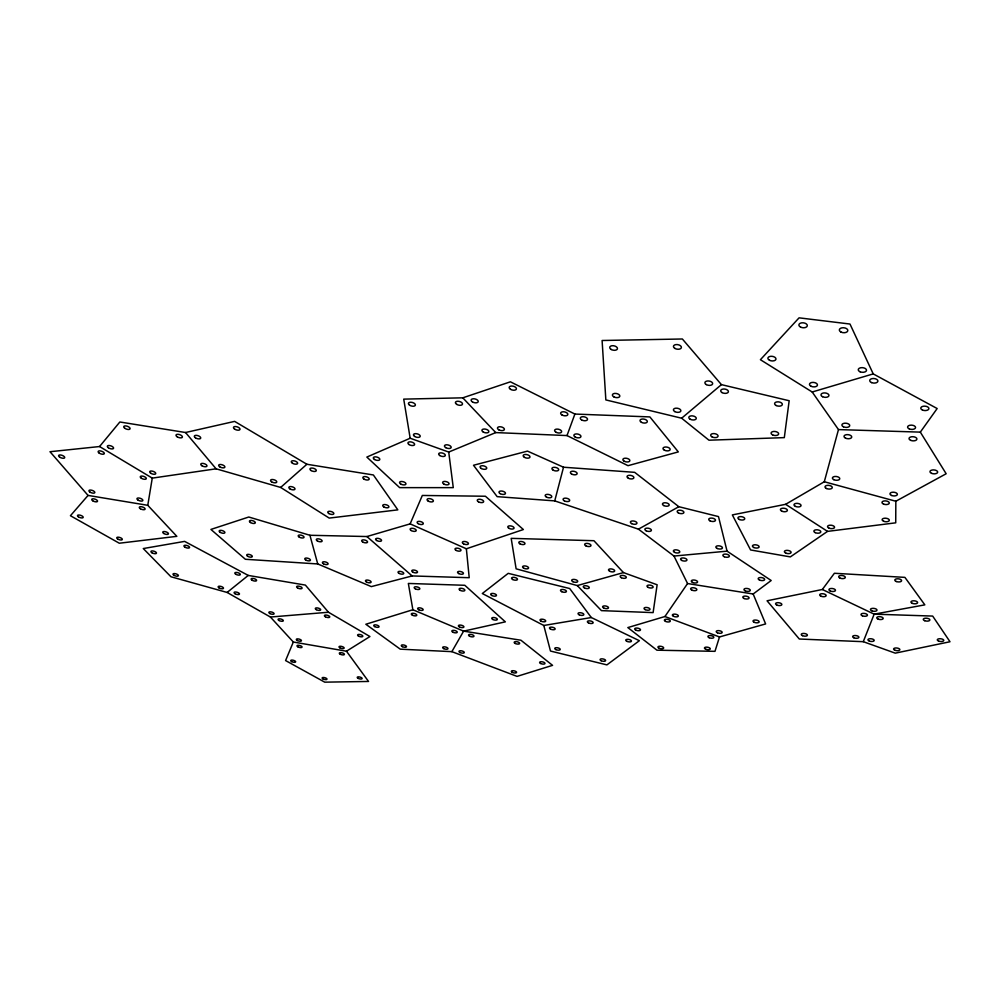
<?xml version="1.0" encoding="UTF-8"?>
<svg xmlns="http://www.w3.org/2000/svg" width="1000" height="1000" viewBox="0 0 1000 1000"><rect width="100%" height="100%" fill="white"/><g stroke="black" fill="none" stroke-linecap="round" stroke-linejoin="round"><path stroke-width="1.5" d="M920.325 432.125L946.162 473.75L895.837 501.238L895.725 522.825L827.525 531.388L790.35 556.9L750.588 549.963L732.337 514.913L785.625 504.312L824.3 481.75L838.475 429.588L812.188 392L760.413 359.712L799.075 317.838L849.987 324.038L873.225 373.9L937.163 408.537L920.325 432.125L838.475 429.588M147.775 505.312L152.262 478.125L99.55 446.538L50 451.725L88.05 495.425L147.775 505.312L176.825 536.337L119.3 543.225L70.425 515.725L88.05 495.425M554.738 500.887L563.525 467.225L634.675 472.337L678.838 506.7L718.487 516.587L727.062 551.163L771.188 580.513L753.162 594L687.562 583.538L673.988 556.05L638.45 529.163L554.738 500.887L497.163 496.65L473.5 465.262L527.487 451.112L563.525 467.225M719.5 636.95L714.975 651.338L656.925 650.188L627.837 627.575L664.925 616.525L719.5 636.95L765.625 623.938L753.162 594M567 435.575L574.888 414.062L649.862 416.912L678.325 451.9L628.025 465.675L567 435.575L495.75 432.587L448.725 452.062L410.175 438.237L366.838 457.075L399.637 487.638L453.275 487.638L448.725 452.062M863.275 641.688L874.163 614.163L924.837 604.862L904.912 577.375L834.4 573.263L822.35 589.487L767.05 600.788L799.3 639.012L863.275 641.688L895.263 653.15L950 641.75L932.675 616.075L874.163 614.163L822.35 589.487M293.325 642.013L285.587 660.562L324.738 682.163L368.537 681.45L346.463 651.213L293.325 642.013L270.413 617.038L227.113 592.45L170.963 576.763L143.287 548.55L184.613 541.388L248.25 575.425L305.375 585.087L328.488 612.25L369.938 636.538L346.463 651.213M410.138 523.875L422.325 495.462L485.412 496.238L523.375 529.538L466.362 548.787L410.138 523.875L366.9 536.538L309.925 535.275L248.775 517.013L210.912 529.425L245.375 559.275L317.738 563.95L371.337 586.613L412.125 575.938L469.212 577.712L466.362 548.787M451.863 651.65L463.625 631.138L505.35 621.85L464.8 585.288L408.35 583.45L412.863 609.738L463.625 631.138L520.925 640.225L552.55 665.35L517.062 676.388L451.863 651.65L400.262 649.163L365.838 624.25L412.863 609.738M664.925 616.525L687.562 583.538M99.55 446.538L119.85 421.987L185.538 432.512L234.625 421.388L306.9 464.263L373.363 474.963L397.837 509.862L329.225 518.088L280.65 487.438L216.1 468.812L152.262 478.125M280.65 487.438L306.9 464.263M681.65 418.212L721.425 384.637L789.175 400.737L784.312 437.625L708.962 440.2L681.65 418.212L605.85 399.925L602.1 340.5L682.362 338.988L721.425 384.637M227.113 592.45L248.25 575.425M638.45 529.163L678.838 506.7M410.175 438.237L403.725 399.125L462.8 397.825L510.4 381.812L574.888 414.062M812.188 392L873.225 373.9M577.288 585.575L623.462 572.6L657.138 584.775L653.112 612.612L601.462 610.638L577.288 585.575L516.125 568.825L511.175 538.35L593.938 540.712L623.462 572.6M543.8 625.475L591.312 617.537L639.362 640.7L606.912 664.887L550.487 651.05L543.8 625.475L482.3 593.525L508.225 573.337L569.7 588.538L591.312 617.537M673.988 556.05L727.062 551.163M270.413 617.038L328.488 612.25M824.3 481.75L895.837 501.238M785.625 504.312L827.525 531.388M366.9 536.538L412.125 575.938M462.8 397.825L495.75 432.587M185.538 432.512L216.1 468.812M309.925 535.275L317.738 563.95M924.688 620.7A3.312 1.438 5.6 0 0 929.862 620.037A3.312 1.438 5.6 0 0 925.163 618.237A3.312 1.438 5.6 0 0 924.688 620.7M938.662 641.112A3.262 1.375 5.5 0 0 943.775 640.512A3.262 1.375 5.5 0 0 939.175 638.763A3.262 1.375 5.5 0 0 938.662 641.112M894.975 650.275A3.175 1.325 6.3 0 0 899.875 649.7A3.175 1.325 6.3 0 0 895.35 648A3.175 1.325 6.3 0 0 894.975 650.275M869.325 641.062A3.175 1.35 6.6 0 0 874.212 640.475A3.175 1.35 6.6 0 0 869.638 638.763A3.175 1.35 6.6 0 0 869.325 641.062M878.162 619.125A3.262 1.425 6.3 0 0 883.2 618.475A3.262 1.425 6.3 0 0 878.5 616.7A3.262 1.425 6.3 0 0 878.162 619.125M862.463 615.862A3.25 1.425 6.6 0 0 867.463 615.2A3.25 1.425 6.6 0 0 862.763 613.413A3.25 1.425 6.6 0 0 862.463 615.862M853.8 637.775A3.162 1.35 6.8 0 0 858.875 637.413A3.162 1.35 6.8 0 0 854.6 635.538A3.162 1.35 6.8 0 0 853.8 637.775M802.475 635.662A3.113 1.325 7.7 0 0 807.4 635.3A3.113 1.325 7.7 0 0 803.125 633.438A3.113 1.325 7.7 0 0 802.475 635.662M776.838 605.062A3.2 1.412 7.9 0 0 781.85 604.637A3.2 1.412 7.9 0 0 777.425 602.688A3.2 1.412 7.9 0 0 776.838 605.062M820.938 596.188A3.275 1.462 7.1 0 0 826.15 595.725A3.275 1.462 7.1 0 0 821.663 593.737A3.275 1.462 7.1 0 0 820.938 596.188M839.925 578.075A3.362 1.538 6.7 0 0 845.3 577.575A3.362 1.538 6.7 0 0 840.725 575.5A3.362 1.538 6.7 0 0 839.925 578.075M896.3 581.512A3.425 1.55 5.7 0 0 901.612 580.75A3.425 1.55 5.7 0 0 896.712 578.85A3.425 1.55 5.7 0 0 896.3 581.512M912.375 603.375A3.362 1.487 5.6 0 0 917.625 602.675A3.362 1.487 5.6 0 0 912.837 600.837A3.362 1.487 5.6 0 0 912.375 603.375M871.938 610.875A3.287 1.438 6.4 0 0 877 610.2A3.287 1.438 6.4 0 0 872.262 608.387A3.287 1.438 6.4 0 0 871.938 610.875M830.188 590.975A3.312 1.487 6.9 0 0 835.462 590.513A3.312 1.487 6.9 0 0 830.962 588.488A3.312 1.487 6.9 0 0 830.188 590.975M785.75 553.075A3.4 1.587 7.5 0 0 791.1 552.525A3.4 1.587 7.5 0 0 786.4 550.388A3.4 1.587 7.5 0 0 785.75 553.075M753.838 547.513A3.375 1.587 8.1 0 0 759.125 546.938A3.375 1.587 8.1 0 0 754.4 544.812A3.375 1.587 8.1 0 0 753.838 547.513M739.375 519.487A3.462 1.675 8.3 0 0 744.762 518.862A3.462 1.675 8.3 0 0 739.887 516.638A3.462 1.675 8.3 0 0 739.375 519.487M781.8 511.163A3.538 1.737 7.4 0 0 787.387 510.5A3.538 1.737 7.4 0 0 782.475 508.237A3.538 1.737 7.4 0 0 781.8 511.163M815.238 532.638A3.5 1.675 6.9 0 0 820.8 532.025A3.5 1.675 6.9 0 0 816 529.812A3.5 1.675 6.9 0 0 815.238 532.638M822.55 396.7A4.013 2.2 5.9 0 0 828.938 395.7A4.013 2.2 5.9 0 0 823.45 392.975A4.013 2.2 5.9 0 0 822.55 396.7M871.55 382.587A4.125 2.288 4.6 0 0 877.913 381.163A4.125 2.288 4.6 0 0 871.963 378.65A4.125 2.288 4.6 0 0 871.55 382.587M922.5 410.062A4.088 2.212 3.7 0 0 928.9 408.725A4.088 2.212 3.7 0 0 923.1 406.275A4.088 2.212 3.7 0 0 922.5 410.062M909.312 428.913A4 2.125 4.2 0 0 915.562 427.638A4 2.125 4.2 0 0 909.85 425.262A4 2.125 4.2 0 0 909.312 428.913M843.413 426.775A3.925 2.087 5.6 0 0 849.7 425.863A3.925 2.087 5.6 0 0 844.375 423.237A3.925 2.087 5.6 0 0 843.413 426.775M769.55 360.3A4.075 2.312 7 0 0 775.962 359.2A4.075 2.312 7 0 0 770.275 356.362A4.075 2.312 7 0 0 769.55 360.3M800.562 327.088A4.237 2.475 6 0 0 807.288 325.863A4.237 2.475 6 0 0 801.438 322.875A4.237 2.475 6 0 0 800.562 327.088M840.95 332.038A4.263 2.487 5 0 0 847.788 330.812A4.263 2.487 5 0 0 841.975 327.825A4.263 2.487 5 0 0 840.95 332.038M860.125 371.8A4.15 2.325 4.8 0 0 866.513 370.337A4.15 2.325 4.8 0 0 860.512 367.788A4.15 2.325 4.8 0 0 860.125 371.8M811.038 386.25A4.025 2.237 6.1 0 0 817.438 385.225A4.025 2.237 6.1 0 0 811.9 382.463A4.025 2.237 6.1 0 0 811.038 386.25M795.4 506.375A3.575 1.762 7.1 0 0 801.05 505.7A3.575 1.762 7.1 0 0 796.112 503.4A3.575 1.762 7.1 0 0 795.4 506.375M826.4 488.488A3.675 1.85 6.4 0 0 832.262 487.75A3.675 1.85 6.4 0 0 827.237 485.375A3.675 1.85 6.4 0 0 826.4 488.488M883.587 504.1A3.688 1.825 5.4 0 0 889.3 503.1A3.688 1.825 5.4 0 0 884 500.975A3.688 1.825 5.4 0 0 883.587 504.1M883.713 521.3A3.625 1.762 5.5 0 0 889.325 520.363A3.625 1.762 5.5 0 0 884.112 518.275A3.625 1.762 5.5 0 0 883.713 521.3M828.9 528.088A3.538 1.7 6.6 0 0 834.538 527.463A3.538 1.7 6.6 0 0 829.712 525.225A3.538 1.7 6.6 0 0 828.9 528.088M845.487 438.125A3.887 2.05 5.7 0 0 851.712 437.25A3.887 2.05 5.7 0 0 846.438 434.675A3.887 2.05 5.7 0 0 845.487 438.125M910.725 440.375A3.962 2.075 4.3 0 0 916.912 439.15A3.962 2.075 4.3 0 0 911.263 436.812A3.962 2.075 4.3 0 0 910.725 440.375M931.6 473.363A3.875 1.963 4.1 0 0 937.663 472.25A3.875 1.963 4.1 0 0 932.188 470A3.875 1.963 4.1 0 0 931.6 473.363M891.587 495.475A3.738 1.863 5.1 0 0 897.375 494.45A3.738 1.863 5.1 0 0 892.025 492.287A3.738 1.863 5.1 0 0 891.587 495.475M833.812 479.675A3.713 1.887 6.2 0 0 839.75 478.913A3.713 1.887 6.2 0 0 834.688 476.5A3.713 1.887 6.2 0 0 833.812 479.675M648.175 587.388A3.125 1.388 10.1 0 0 653.125 587.175A3.125 1.388 10.1 0 0 648.9 585.075A3.125 1.388 10.1 0 0 648.175 587.388M645.175 609.612A3.038 1.312 10.1 0 0 650 609.438A3.038 1.312 10.1 0 0 645.888 607.438A3.038 1.312 10.1 0 0 645.175 609.612M603.787 608.062A3.013 1.288 10.8 0 0 608.5 607.888A3.013 1.288 10.8 0 0 604.375 605.9A3.013 1.288 10.8 0 0 603.787 608.062M584.5 587.975A3.062 1.338 11.1 0 0 589.275 587.775A3.062 1.338 11.1 0 0 585.037 585.712A3.062 1.338 11.1 0 0 584.5 587.975M621.375 577.725A3.137 1.4 10.5 0 0 626.3 577.5A3.137 1.4 10.5 0 0 622.025 575.388A3.137 1.4 10.5 0 0 621.375 577.725M519.913 543.825A3.175 1.438 12.3 0 0 524.963 543.8A3.175 1.438 12.3 0 0 520.8 541.475A3.175 1.438 12.3 0 0 519.913 543.825M585.975 545.913A3.212 1.475 11.2 0 0 590.988 545.625A3.212 1.475 11.2 0 0 586.538 543.4A3.212 1.475 11.2 0 0 585.975 545.913M609.738 571.263A3.15 1.412 10.7 0 0 614.675 571.013A3.15 1.412 10.7 0 0 610.363 568.888A3.15 1.412 10.7 0 0 609.738 571.263M572.95 581.7A3.075 1.35 11.3 0 0 577.725 581.475A3.075 1.35 11.3 0 0 573.462 579.4A3.075 1.35 11.3 0 0 572.95 581.7M523.65 568.138A3.088 1.363 12.2 0 0 528.562 568.138A3.088 1.363 12.2 0 0 524.525 565.913A3.088 1.363 12.2 0 0 523.65 568.138M772.638 434.913A3.812 2.013 7.3 0 0 778.637 434.038A3.812 2.013 7.3 0 0 773.337 431.488A3.812 2.013 7.3 0 0 772.638 434.913M712.013 436.863A3.738 1.963 8.6 0 0 718.037 436.337A3.738 1.963 8.6 0 0 713.1 433.6A3.738 1.963 8.6 0 0 712.013 436.863M690.188 419.225A3.775 2.013 9.1 0 0 696.237 418.663A3.775 2.013 9.1 0 0 691.213 415.863A3.775 2.013 9.1 0 0 690.188 419.225M722.05 392.587A3.9 2.15 8.3 0 0 728.363 391.95A3.9 2.15 8.3 0 0 723.238 389.025A3.9 2.15 8.3 0 0 722.05 392.587M776.162 405.525A3.912 2.138 7.1 0 0 782.337 404.562A3.912 2.138 7.1 0 0 776.888 401.9A3.912 2.138 7.1 0 0 776.162 405.525M613.862 396.875A3.787 2.05 10.9 0 0 619.812 396.262A3.787 2.05 10.9 0 0 614.637 393.425A3.787 2.05 10.9 0 0 613.862 396.875M611.25 349.5A3.95 2.237 11.1 0 0 617.45 348.775A3.95 2.237 11.1 0 0 612.038 345.725A3.95 2.237 11.1 0 0 611.25 349.5M674.938 348.438A4.013 2.288 9.4 0 0 681.363 347.688A4.013 2.288 9.4 0 0 675.987 344.588A4.013 2.288 9.4 0 0 674.938 348.438M706.3 384.588A3.912 2.163 8.7 0 0 712.613 383.925A3.912 2.163 8.7 0 0 707.425 380.975A3.912 2.163 8.7 0 0 706.3 384.588M674.8 411.587A3.787 2.037 9.5 0 0 680.85 411A3.787 2.037 9.5 0 0 675.775 408.188A3.787 2.037 9.5 0 0 674.8 411.587M500.175 493.638A3.337 1.6 12.9 0 0 505.462 493.55A3.337 1.6 12.9 0 0 501.05 491.012A3.337 1.6 12.9 0 0 500.175 493.638M481.35 468.5A3.413 1.663 13.4 0 0 486.725 468.363A3.413 1.663 13.4 0 0 482.188 465.725A3.413 1.663 13.4 0 0 481.35 468.5M524.412 457.325A3.487 1.737 12.6 0 0 529.963 457.175A3.487 1.737 12.6 0 0 525.4 454.462A3.487 1.737 12.6 0 0 524.412 457.325M553.1 470.112A3.462 1.725 12 0 0 558.663 469.975A3.462 1.725 12 0 0 554.175 467.3A3.462 1.725 12 0 0 553.1 470.112M546.362 497.013A3.362 1.613 12 0 0 551.75 496.912A3.362 1.613 12 0 0 547.388 494.363A3.362 1.613 12 0 0 546.362 497.013M709.2 637.725A3 1.262 9.2 0 0 713.838 637.375A3 1.262 9.2 0 0 709.575 635.575A3 1.262 9.2 0 0 709.2 637.725M705.738 649.237A2.963 1.225 9.2 0 0 710.3 648.9A2.963 1.225 9.2 0 0 706.1 647.138A2.963 1.225 9.2 0 0 705.738 649.237M659.038 648.225A2.913 1.2 10 0 0 663.662 648.112A2.913 1.2 10 0 0 659.75 646.237A2.913 1.2 10 0 0 659.038 648.225M635.825 630.125A2.963 1.238 10.3 0 0 640.5 629.987A2.963 1.238 10.3 0 0 636.487 628.062A2.963 1.238 10.3 0 0 635.825 630.125M665.475 621.375A3.025 1.288 9.8 0 0 670.275 621.225A3.025 1.288 9.8 0 0 666.225 619.25A3.025 1.288 9.8 0 0 665.475 621.375M564.237 500.775A3.362 1.613 11.7 0 0 569.65 500.688A3.362 1.613 11.7 0 0 565.312 498.137A3.362 1.613 11.7 0 0 564.237 500.775M571.525 473.975A3.462 1.725 11.6 0 0 577.112 473.85A3.462 1.725 11.6 0 0 572.663 471.188A3.462 1.725 11.6 0 0 571.525 473.975M628.35 478.237A3.5 1.75 10.5 0 0 633.875 477.812A3.5 1.75 10.5 0 0 629.113 475.312A3.5 1.75 10.5 0 0 628.35 478.237M663.725 505.55A3.438 1.675 9.7 0 0 669.188 505.175A3.438 1.675 9.7 0 0 664.575 502.762A3.438 1.675 9.7 0 0 663.725 505.55M631.675 523.625A3.337 1.587 10.4 0 0 636.95 523.288A3.337 1.587 10.4 0 0 632.4 520.962A3.337 1.587 10.4 0 0 631.675 523.625M691.787 590.062A3.162 1.4 9.3 0 0 696.838 589.85A3.162 1.4 9.3 0 0 692.65 587.737A3.162 1.4 9.3 0 0 691.787 590.062M744.137 598.513A3.188 1.412 8.5 0 0 749.087 598.062A3.188 1.412 8.5 0 0 744.625 596.112A3.188 1.412 8.5 0 0 744.137 598.513M754.312 622.325A3.113 1.338 8.4 0 0 759.175 621.925A3.113 1.338 8.4 0 0 754.825 620.05A3.113 1.338 8.4 0 0 754.312 622.325M717.5 632.812A3.038 1.288 9 0 0 722.188 632.45A3.038 1.288 9 0 0 717.9 630.625A3.038 1.288 9 0 0 717.5 632.812M673.475 616.287A3.05 1.312 9.7 0 0 678.325 616.125A3.05 1.312 9.7 0 0 674.25 614.125A3.05 1.312 9.7 0 0 673.475 616.287M646.112 530.763A3.325 1.575 10.1 0 0 651.388 530.45A3.325 1.575 10.1 0 0 646.888 528.138A3.325 1.575 10.1 0 0 646.112 530.763M678.413 512.962A3.425 1.663 9.5 0 0 683.888 512.612A3.425 1.663 9.5 0 0 679.312 510.213A3.425 1.663 9.5 0 0 678.413 512.962M709.938 520.812A3.425 1.65 8.9 0 0 715.45 520.475A3.425 1.65 8.9 0 0 710.925 518.088A3.425 1.65 8.9 0 0 709.938 520.812M717.288 548.5A3.337 1.562 8.8 0 0 722.45 547.938A3.337 1.562 8.8 0 0 717.725 545.825A3.337 1.562 8.8 0 0 717.288 548.5M674.538 552.337A3.275 1.525 9.6 0 0 679.775 552.062A3.275 1.525 9.6 0 0 675.387 549.825A3.275 1.525 9.6 0 0 674.538 552.337M681.737 560.425A3.262 1.5 9.5 0 0 686.938 560.163A3.262 1.5 9.5 0 0 682.6 557.95A3.262 1.5 9.5 0 0 681.737 560.425M724.275 556.737A3.312 1.538 8.7 0 0 729.412 556.188A3.312 1.538 8.7 0 0 724.737 554.113A3.312 1.538 8.7 0 0 724.275 556.737M759.538 580.062A3.262 1.475 8.1 0 0 764.663 579.575A3.262 1.475 8.1 0 0 760.1 577.55A3.262 1.475 8.1 0 0 759.538 580.062M745.288 590.875A3.212 1.438 8.4 0 0 750.288 590.413A3.212 1.438 8.4 0 0 745.788 588.438A3.212 1.438 8.4 0 0 745.288 590.875M692.463 582.375A3.188 1.425 9.3 0 0 697.562 582.15A3.188 1.425 9.3 0 0 693.325 580.013A3.188 1.425 9.3 0 0 692.463 582.375M443.875 484.062A3.325 1.587 13.9 0 0 449.062 483.963A3.325 1.587 13.9 0 0 444.562 481.413A3.325 1.587 13.9 0 0 443.875 484.062M400.637 483.963A3.3 1.55 14.7 0 0 405.913 484.15A3.3 1.55 14.7 0 0 401.725 481.488A3.3 1.55 14.7 0 0 400.637 483.963M374.438 459.45A3.375 1.613 15.3 0 0 379.787 459.6A3.375 1.613 15.3 0 0 375.462 456.85A3.375 1.613 15.3 0 0 374.438 459.45M409.05 444.55A3.45 1.688 14.9 0 0 414.575 444.688A3.45 1.688 14.9 0 0 410.213 441.838A3.45 1.688 14.9 0 0 409.05 444.55M439.725 455.513A3.425 1.675 14.2 0 0 445.262 455.662A3.425 1.675 14.2 0 0 440.988 452.85A3.425 1.675 14.2 0 0 439.725 455.513M498.725 429.762A3.562 1.825 13.2 0 0 504.375 429.575A3.562 1.825 13.2 0 0 499.65 426.75A3.562 1.825 13.2 0 0 498.725 429.762M472.488 401.95A3.65 1.9 14 0 0 478.212 401.712A3.65 1.9 14 0 0 473.338 398.762A3.65 1.9 14 0 0 472.488 401.95M510.487 389.312A3.725 1.988 13.2 0 0 516.4 389.05A3.725 1.988 13.2 0 0 511.5 386.025A3.725 1.988 13.2 0 0 510.487 389.312M561.888 414.913A3.675 1.925 12 0 0 567.8 414.7A3.675 1.925 12 0 0 563.062 411.763A3.675 1.925 12 0 0 561.888 414.913M555.812 432.125A3.6 1.863 12.1 0 0 561.6 431.938A3.6 1.863 12.1 0 0 556.938 429.087A3.6 1.863 12.1 0 0 555.812 432.125M445.775 447.663A3.462 1.713 14.2 0 0 451.175 447.5A3.462 1.713 14.2 0 0 446.512 444.787A3.462 1.713 14.2 0 0 445.775 447.663M414.575 436.4A3.487 1.725 14.8 0 0 420.163 436.538A3.487 1.725 14.8 0 0 415.775 433.638A3.487 1.725 14.8 0 0 414.575 436.4M409.588 405.2A3.6 1.837 15.2 0 0 415.337 405.3A3.6 1.837 15.2 0 0 410.8 402.238A3.6 1.837 15.2 0 0 409.588 405.2M456.8 404.412A3.625 1.875 14.3 0 0 462.488 404.175A3.625 1.875 14.3 0 0 457.612 401.25A3.625 1.875 14.3 0 0 456.8 404.412M483.237 432.013A3.55 1.8 13.5 0 0 488.825 431.825A3.55 1.8 13.5 0 0 484.113 429.012A3.55 1.8 13.5 0 0 483.237 432.013M664.35 450.15A3.638 1.875 9.7 0 0 670.15 449.663A3.638 1.875 9.7 0 0 665.25 447.013A3.638 1.875 9.7 0 0 664.35 450.15M624.237 461.25A3.562 1.812 10.6 0 0 629.85 460.788A3.562 1.812 10.6 0 0 625 458.212A3.562 1.812 10.6 0 0 624.237 461.25M575.087 436.962A3.6 1.863 11.6 0 0 580.9 436.775A3.6 1.863 11.6 0 0 576.275 433.925A3.6 1.863 11.6 0 0 575.087 436.962M581.525 419.85A3.675 1.925 11.5 0 0 587.463 419.625A3.675 1.925 11.5 0 0 582.762 416.7A3.675 1.925 11.5 0 0 581.525 419.85M641.425 422.325A3.713 1.963 10.2 0 0 647.3 421.775A3.713 1.963 10.2 0 0 642.275 419.025A3.713 1.963 10.2 0 0 641.425 422.325M363.963 479.075A3.287 1.538 15.3 0 0 369.175 479.25A3.287 1.538 15.3 0 0 364.938 476.587A3.287 1.538 15.3 0 0 363.963 479.075M383.775 506.887A3.2 1.462 14.8 0 0 388.875 507.088A3.2 1.462 14.8 0 0 384.787 504.55A3.2 1.462 14.8 0 0 383.775 506.887M328.9 513.562A3.15 1.388 15.6 0 0 333.837 513.763A3.15 1.388 15.6 0 0 329.725 511.287A3.15 1.388 15.6 0 0 328.9 513.562M290.012 488.938A3.212 1.438 16.4 0 0 295 489.113A3.212 1.438 16.4 0 0 290.738 486.562A3.212 1.438 16.4 0 0 290.012 488.938M311.137 470.55A3.287 1.512 16.2 0 0 316.275 470.712A3.287 1.512 16.2 0 0 311.95 468.05A3.287 1.512 16.2 0 0 311.137 470.55M234.575 429.075A3.413 1.587 17.8 0 0 239.963 429.5A3.413 1.587 17.8 0 0 235.712 426.55A3.413 1.587 17.8 0 0 234.575 429.075M292.488 463.263A3.312 1.525 16.6 0 0 297.625 463.425A3.312 1.525 16.6 0 0 293.25 460.737A3.312 1.525 16.6 0 0 292.488 463.263M271.537 481.763A3.225 1.45 16.7 0 0 276.7 482.212A3.225 1.45 16.7 0 0 272.738 479.513A3.225 1.45 16.7 0 0 271.537 481.763M219.713 466.8A3.262 1.45 17.6 0 0 224.85 467.238A3.262 1.45 17.6 0 0 220.763 464.5A3.262 1.45 17.6 0 0 219.713 466.8M195.438 437.8A3.35 1.525 18.3 0 0 200.688 438.225A3.35 1.525 18.3 0 0 196.438 435.35A3.35 1.525 18.3 0 0 195.438 437.8M92.65 500.725A3.062 1.238 18.7 0 0 97.5 501.4A3.062 1.238 18.7 0 0 93.763 498.85A3.062 1.238 18.7 0 0 92.65 500.725M140.363 508.738A3.062 1.25 18 0 0 145.1 509.175A3.062 1.25 18 0 0 141.125 506.712A3.062 1.25 18 0 0 140.363 508.738M163.775 533.475A2.975 1.2 17.5 0 0 168.412 533.925A2.975 1.2 17.5 0 0 164.587 531.55A2.975 1.2 17.5 0 0 163.775 533.475M117.8 539.075A2.938 1.15 17.9 0 0 122.312 539.513A2.938 1.15 17.9 0 0 118.462 537.2A2.938 1.15 17.9 0 0 117.8 539.075M78.425 516.85A3 1.175 18.6 0 0 83.15 517.525A3 1.175 18.6 0 0 79.475 515.05A3 1.175 18.6 0 0 78.425 516.85M124.7 428.212A3.362 1.487 19.3 0 0 130.037 428.913A3.362 1.487 19.3 0 0 126.025 425.95A3.362 1.487 19.3 0 0 124.7 428.212M177.15 436.763A3.35 1.512 18.5 0 0 182.375 437.188A3.35 1.512 18.5 0 0 178.1 434.312A3.35 1.512 18.5 0 0 177.15 436.763M201.825 465.688A3.25 1.438 17.8 0 0 206.938 466.125A3.25 1.438 17.8 0 0 202.825 463.4A3.25 1.438 17.8 0 0 201.825 465.688M150.787 473.25A3.2 1.375 18.4 0 0 155.738 473.675A3.2 1.375 18.4 0 0 151.613 471.025A3.2 1.375 18.4 0 0 150.787 473.25M108.325 447.713A3.275 1.412 19.2 0 0 113.513 448.413A3.275 1.412 19.2 0 0 109.562 445.55A3.275 1.412 19.2 0 0 108.325 447.713M59.625 457.088A3.225 1.338 19.6 0 0 64.675 457.775A3.225 1.338 19.6 0 0 60.7 455A3.225 1.338 19.6 0 0 59.625 457.088M99.113 453.038A3.25 1.388 19.2 0 0 104.25 453.738A3.25 1.388 19.2 0 0 100.312 450.913A3.25 1.388 19.2 0 0 99.113 453.038M141.387 478.275A3.175 1.35 18.4 0 0 146.3 478.7A3.175 1.35 18.4 0 0 142.188 476.075A3.175 1.35 18.4 0 0 141.387 478.275M138.075 500.1A3.088 1.275 18.2 0 0 142.85 500.525A3.088 1.275 18.2 0 0 138.837 498.013A3.088 1.275 18.2 0 0 138.075 500.1M89.887 492.025A3.1 1.262 18.8 0 0 94.787 492.7A3.1 1.262 18.8 0 0 91.013 490.1A3.1 1.262 18.8 0 0 89.887 492.025M366.45 581.987A2.913 1.212 14.5 0 0 371.087 582.238A2.913 1.212 14.5 0 0 367.325 580.05A2.913 1.212 14.5 0 0 366.45 581.987M323.438 563.763A2.95 1.238 15.2 0 0 328.075 564A2.95 1.238 15.2 0 0 324.212 561.763A2.95 1.238 15.2 0 0 323.438 563.763M317.375 540.938A3.038 1.3 15.5 0 0 322.125 541.163A3.038 1.3 15.5 0 0 318.15 538.825A3.038 1.3 15.5 0 0 317.375 540.938M362.688 541.987A3.062 1.325 14.8 0 0 367.537 542.212A3.062 1.325 14.8 0 0 363.6 539.862A3.062 1.325 14.8 0 0 362.688 541.987M398.975 573.35A2.975 1.262 14.1 0 0 403.725 573.6A2.975 1.262 14.1 0 0 399.95 571.362A2.975 1.262 14.1 0 0 398.975 573.35M247.6 556.225A2.938 1.2 16.3 0 0 252.275 556.675A2.938 1.2 16.3 0 0 248.625 554.375A2.938 1.2 16.3 0 0 247.6 556.225M220.113 532.3A3.013 1.25 16.9 0 0 224.875 532.75A3.013 1.25 16.9 0 0 221.088 530.35A3.013 1.25 16.9 0 0 220.113 532.3M250.4 522.487A3.062 1.3 16.6 0 0 255.275 522.938A3.062 1.3 16.6 0 0 251.475 520.462A3.062 1.3 16.6 0 0 250.4 522.487M299.288 537.137A3.038 1.3 15.8 0 0 304.025 537.35A3.038 1.3 15.8 0 0 300.012 535.013A3.038 1.3 15.8 0 0 299.288 537.137M305.825 560.05A2.963 1.225 15.5 0 0 310.438 560.288A2.963 1.225 15.5 0 0 306.537 558.05A2.963 1.225 15.5 0 0 305.825 560.05M458.7 573.55A3.013 1.3 13.2 0 0 463.425 573.562A3.013 1.3 13.2 0 0 459.375 571.388A3.013 1.3 13.2 0 0 458.7 573.55M412.925 572.175A2.988 1.275 13.9 0 0 417.537 572.188A2.988 1.275 13.9 0 0 413.462 570.037A2.988 1.275 13.9 0 0 412.925 572.175M376.625 540.475A3.075 1.338 14.6 0 0 381.512 540.7A3.075 1.338 14.6 0 0 377.562 538.325A3.075 1.338 14.6 0 0 376.625 540.475M411.163 530.513A3.137 1.4 14.2 0 0 416.188 530.725A3.137 1.4 14.2 0 0 412.225 528.275A3.137 1.4 14.2 0 0 411.163 530.513M456.15 550.4A3.1 1.375 13.4 0 0 461 550.388A3.1 1.375 13.4 0 0 456.838 548.125A3.1 1.375 13.4 0 0 456.15 550.4M418.162 523.638A3.162 1.425 14.1 0 0 423.25 523.85A3.162 1.425 14.1 0 0 419.263 521.362A3.162 1.425 14.1 0 0 418.162 523.638M428.1 501.012A3.25 1.512 14.1 0 0 433.338 501.2A3.25 1.512 14.1 0 0 429.25 498.612A3.25 1.512 14.1 0 0 428.1 501.012M478.475 501.825A3.287 1.55 13.2 0 0 483.65 501.737A3.287 1.55 13.2 0 0 479.263 499.25A3.287 1.55 13.2 0 0 478.475 501.825M508.925 528.288A3.212 1.487 12.6 0 0 514.038 528.25A3.212 1.487 12.6 0 0 509.8 525.85A3.212 1.487 12.6 0 0 508.925 528.288M463.512 543.8A3.125 1.4 13.3 0 0 468.413 543.775A3.125 1.4 13.3 0 0 464.212 541.475A3.125 1.4 13.3 0 0 463.512 543.8M512.638 579.487A3.038 1.325 12.3 0 0 517.463 579.5A3.038 1.325 12.3 0 0 513.462 577.325A3.038 1.325 12.3 0 0 512.638 579.487M561.75 591.688A3.038 1.312 11.5 0 0 566.438 591.487A3.038 1.312 11.5 0 0 562.225 589.462A3.038 1.312 11.5 0 0 561.75 591.688M579.237 614.812A2.963 1.25 11.2 0 0 583.837 614.65A2.963 1.25 11.2 0 0 579.738 612.7A2.963 1.25 11.2 0 0 579.237 614.812M541.038 621.138A2.913 1.212 11.8 0 0 545.688 621.2A2.913 1.212 11.8 0 0 541.9 619.175A2.913 1.212 11.8 0 0 541.038 621.138M491.788 595.487A2.963 1.25 12.6 0 0 496.463 595.525A2.963 1.25 12.6 0 0 492.537 593.425A2.963 1.25 12.6 0 0 491.788 595.487M626.862 641.325A2.913 1.2 10.5 0 0 631.45 641.2A2.913 1.2 10.5 0 0 627.487 639.325A2.913 1.2 10.5 0 0 626.862 641.325M601.2 660.725A2.812 1.125 10.8 0 0 605.612 660.638A2.812 1.125 10.8 0 0 601.737 658.838A2.812 1.125 10.8 0 0 601.2 660.725M555.9 649.6A2.812 1.137 11.5 0 0 560.25 649.5A2.812 1.137 11.5 0 0 556.325 647.688A2.812 1.137 11.5 0 0 555.9 649.6M550.487 629.062A2.888 1.188 11.6 0 0 555.112 629.138A2.888 1.188 11.6 0 0 551.362 627.137A2.888 1.188 11.6 0 0 550.487 629.062M588.562 622.938A2.938 1.238 11 0 0 593.15 622.788A2.938 1.238 11 0 0 589.087 620.85A2.938 1.238 11 0 0 588.562 622.938M252.213 580.288A2.85 1.125 16 0 0 256.6 580.538A2.85 1.125 16 0 0 252.763 578.413A2.85 1.125 16 0 0 252.213 580.288M297.65 587.987A2.85 1.137 15.4 0 0 302.087 588.237A2.85 1.137 15.4 0 0 298.325 586.125A2.85 1.137 15.4 0 0 297.65 587.987M316.312 609.65A2.788 1.087 15 0 0 320.675 609.925A2.788 1.087 15 0 0 317.013 607.888A2.788 1.087 15 0 0 316.312 609.65M269.875 613.55A2.737 1.05 15.5 0 0 274.1 613.812A2.737 1.05 15.5 0 0 270.438 611.825A2.737 1.05 15.5 0 0 269.875 613.55M235 593.7A2.788 1.075 16.1 0 0 239.438 594.15A2.788 1.075 16.1 0 0 235.938 592.025A2.788 1.075 16.1 0 0 235 593.7M358.512 636.087A2.712 1.05 14.3 0 0 362.812 636.375A2.712 1.05 14.3 0 0 359.3 634.425A2.712 1.05 14.3 0 0 358.512 636.087M339.938 647.875A2.662 1 14.4 0 0 344.125 648.162A2.662 1 14.4 0 0 340.662 646.275A2.662 1 14.4 0 0 339.938 647.875M297.3 640.5A2.65 0.988 15 0 0 301.438 640.775A2.65 0.988 15 0 0 297.925 638.888A2.65 0.988 15 0 0 297.3 640.5M279.088 620.525A2.712 1.037 15.3 0 0 283.312 620.788A2.712 1.037 15.3 0 0 279.688 618.825A2.712 1.037 15.3 0 0 279.088 620.525M325.4 616.788A2.763 1.075 14.8 0 0 329.738 617.062A2.763 1.075 14.8 0 0 326.112 615.05A2.763 1.075 14.8 0 0 325.4 616.788M173.962 575.312A2.825 1.087 16.9 0 0 178.375 575.763A2.825 1.087 16.9 0 0 174.75 573.587A2.825 1.087 16.9 0 0 173.962 575.312M151.95 552.775A2.9 1.137 17.4 0 0 156.463 553.225A2.9 1.137 17.4 0 0 152.713 550.95A2.9 1.137 17.4 0 0 151.95 552.775M184.925 547.15A2.938 1.175 17.1 0 0 189.537 547.6A2.938 1.175 17.1 0 0 185.775 545.288A2.938 1.175 17.1 0 0 184.925 547.15M235.725 574.212A2.862 1.137 16.2 0 0 240.275 574.675A2.862 1.137 16.2 0 0 236.688 572.45A2.862 1.137 16.2 0 0 235.725 574.212M219.037 587.913A2.8 1.087 16.3 0 0 223.463 588.362A2.8 1.087 16.3 0 0 219.938 586.225A2.8 1.087 16.3 0 0 219.037 587.913M358.075 678.337A2.562 0.938 14 0 0 362.125 678.637A2.562 0.938 14 0 0 358.812 676.862A2.562 0.938 14 0 0 358.075 678.337M323.013 678.938A2.537 0.912 14.4 0 0 326.987 679.237A2.537 0.912 14.4 0 0 323.663 677.487A2.537 0.912 14.4 0 0 323.013 678.938M291.65 661.6A2.575 0.938 14.9 0 0 295.663 661.9A2.575 0.938 14.9 0 0 292.238 660.088A2.575 0.938 14.9 0 0 291.65 661.6M297.95 646.875A2.637 0.975 14.9 0 0 302.05 647.15A2.637 0.975 14.9 0 0 298.562 645.288A2.637 0.975 14.9 0 0 297.95 646.875M340.225 654.2A2.637 0.988 14.4 0 0 344.375 654.488A2.637 0.988 14.4 0 0 340.938 652.625A2.637 0.988 14.4 0 0 340.225 654.2M452.875 632.2A2.8 1.125 13 0 0 457.238 632.275A2.8 1.125 13 0 0 453.475 630.35A2.8 1.125 13 0 0 452.875 632.2M443.7 648.6A2.725 1.062 13.1 0 0 447.962 648.7A2.725 1.062 13.1 0 0 444.275 646.838A2.725 1.062 13.1 0 0 443.7 648.6M402.337 646.637A2.7 1.05 13.6 0 0 406.5 646.725A2.7 1.05 13.6 0 0 402.788 644.887A2.7 1.05 13.6 0 0 402.337 646.637M374.65 626.562A2.763 1.087 14.1 0 0 379.038 626.838A2.763 1.087 14.1 0 0 375.487 624.85A2.763 1.087 14.1 0 0 374.65 626.562M412.438 615.212A2.825 1.137 13.7 0 0 416.8 615.275A2.825 1.137 13.7 0 0 412.938 613.3A2.825 1.137 13.7 0 0 412.438 615.212M415.325 588.825A2.925 1.225 13.8 0 0 419.85 588.85A2.925 1.225 13.8 0 0 415.863 586.775A2.925 1.225 13.8 0 0 415.325 588.825M460.225 590.35A2.95 1.25 13.1 0 0 464.85 590.375A2.95 1.25 13.1 0 0 460.887 588.275A2.95 1.25 13.1 0 0 460.225 590.35M492.775 619.45A2.875 1.188 12.5 0 0 497.312 619.513A2.875 1.188 12.5 0 0 493.5 617.513A2.875 1.188 12.5 0 0 492.775 619.45M459.487 626.95A2.825 1.137 13 0 0 463.9 627.025A2.825 1.137 13 0 0 460.112 625.062A2.825 1.137 13 0 0 459.487 626.95M418.762 609.763A2.85 1.163 13.6 0 0 423.175 609.812A2.85 1.163 13.6 0 0 419.288 607.812A2.85 1.163 13.6 0 0 418.762 609.763M515.175 643.438A2.8 1.125 12.1 0 0 519.625 643.538A2.8 1.125 12.1 0 0 515.938 641.612A2.8 1.125 12.1 0 0 515.175 643.438M540.55 663.462A2.75 1.087 11.7 0 0 544.963 663.575A2.75 1.087 11.7 0 0 541.375 661.725A2.75 1.087 11.7 0 0 540.55 663.462M512.288 672.362A2.7 1.037 12.1 0 0 516.575 672.487A2.7 1.037 12.1 0 0 513.025 670.688A2.7 1.037 12.1 0 0 512.288 672.362M460 652.5A2.725 1.062 12.9 0 0 464.275 652.6A2.725 1.062 12.9 0 0 460.613 650.75A2.725 1.062 12.9 0 0 460 652.5M469.575 636.2A2.8 1.125 12.8 0 0 473.963 636.275A2.8 1.125 12.8 0 0 470.213 634.362A2.8 1.125 12.8 0 0 469.575 636.2"/></g></svg>
